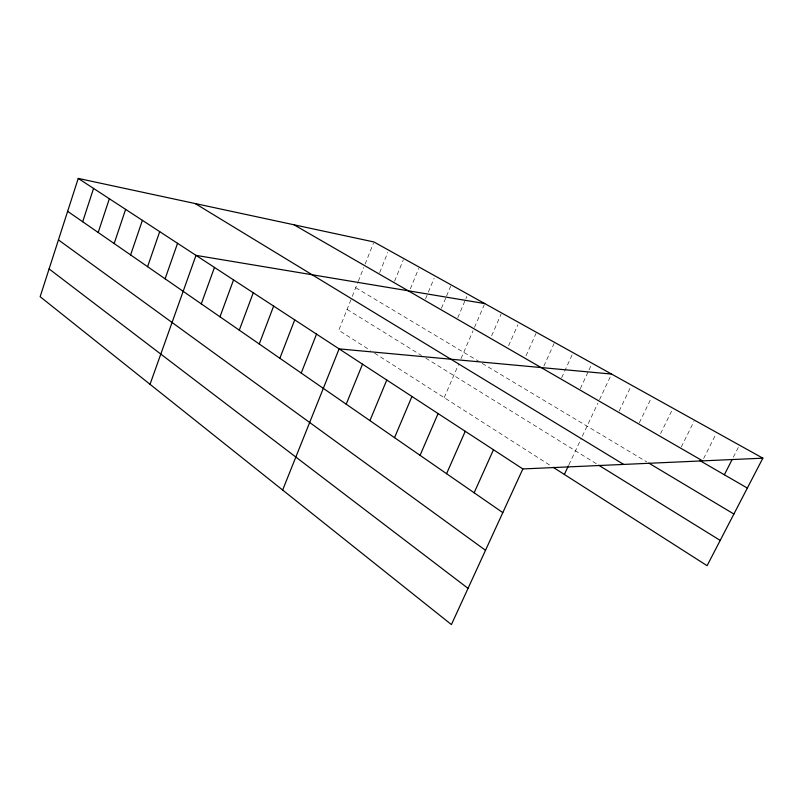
<?xml version="1.0" encoding="UTF-8"?>
<svg xmlns="http://www.w3.org/2000/svg" width="803" height="803" viewBox="0 0 803 803"><rect width="100%" height="100%" fill="white"/><g stroke="black" fill="none" stroke-linecap="round" stroke-linejoin="round"><path stroke-width="0.6" stroke-dasharray="4.01 3.01" d="M350.961 299.67L338.776 330.254L370.394 350.469M352.256 296.407L357.837 282.395M358.258 281.331L363.769 267.479M365.124 264.077L373.465 243.128M379.678 272.598L387.799 252.423M394.604 281.211L403.357 259.71M410.343 288.859L418.795 268.312M425.49 299.007L427.879 293.246M428.36 292.091L434.122 278.26M441.419 308.312L446.097 297.19M446.568 296.076L450.784 286.059M457.76 317.737L465.419 299.77M465.901 298.646L466.854 296.397M444.21 397.646L458.744 363.94M461.012 358.67L473.027 330.796M474.503 327.383L484.269 304.708M491.627 335.825L501.102 314.083M508.59 345.772L517.875 324.743M526.015 355.809L536.002 333.456M543.872 366.078L554.08 343.523M561.638 377.751L572.589 353.832M580.318 388.642L588.519 370.976M589.031 369.872L591.078 365.455M568.895 464.817L581.262 438.528M582.316 436.28L597.944 403.036M599.51 399.703L611.043 375.182M619.193 411.056L630.455 387.417M639.329 422.779L651.474 397.646M660.578 433.62L672.472 409.329M681.285 446.98L694.023 421.334M703.609 458.563L715.634 434.694M733.31 457.228L738.911 446.267M355.719 287.695L479.11 361.551M482.232 363.418L646.746 461.876M347.077 309.406L421.545 355.508M425.791 358.138L596.669 463.933M374.599 353.159L551.069 465.951"/><path stroke-width="1.2" d="M762.85 458.172L373.927 241.964L78.242 178.417L40.15 296.709L451.416 624.583L522.853 468.942L762.85 458.172L707.092 565.683L553.116 467.266M82.689 221.748L93.56 188.434M98.187 232.479L109.349 198.753M114.156 243.54L125.619 209.382M130.608 254.932L142.392 220.343M147.581 266.686L159.697 231.645M165.097 278.802L177.553 243.309M150.031 384.306L195.992 255.364L484.761 303.574M201.282 303.865L214.461 267.439M219.982 316.804L233.543 279.906M239.284 330.174L253.256 292.784M259.249 343.995L273.632 306.094M279.876 358.279L294.711 319.875M301.225 373.054L316.523 334.118M282.646 490.031L339.107 348.883L611.565 374.068M346.203 404.2L362.514 364.171M369.932 420.621L386.775 380.03M394.534 437.655L411.949 396.481M420.069 455.341L438.087 413.555M446.578 473.7L465.238 431.301M474.141 492.781L493.474 449.75M564.368 474.453L568.394 465.881M724.356 474.764L732.195 459.426M293.968 224.78L702.625 460.872M699.895 460.621L747.342 488.063M648.834 463.13L733.882 514.03M195.209 203.56L623.65 464.415M598.727 465.208L720.191 540.409M78.242 178.417L522.853 468.942M67.643 211.33L502.808 512.625M58.438 239.896L485.514 550.296M49.093 268.925L468.049 588.358"/></g></svg>
